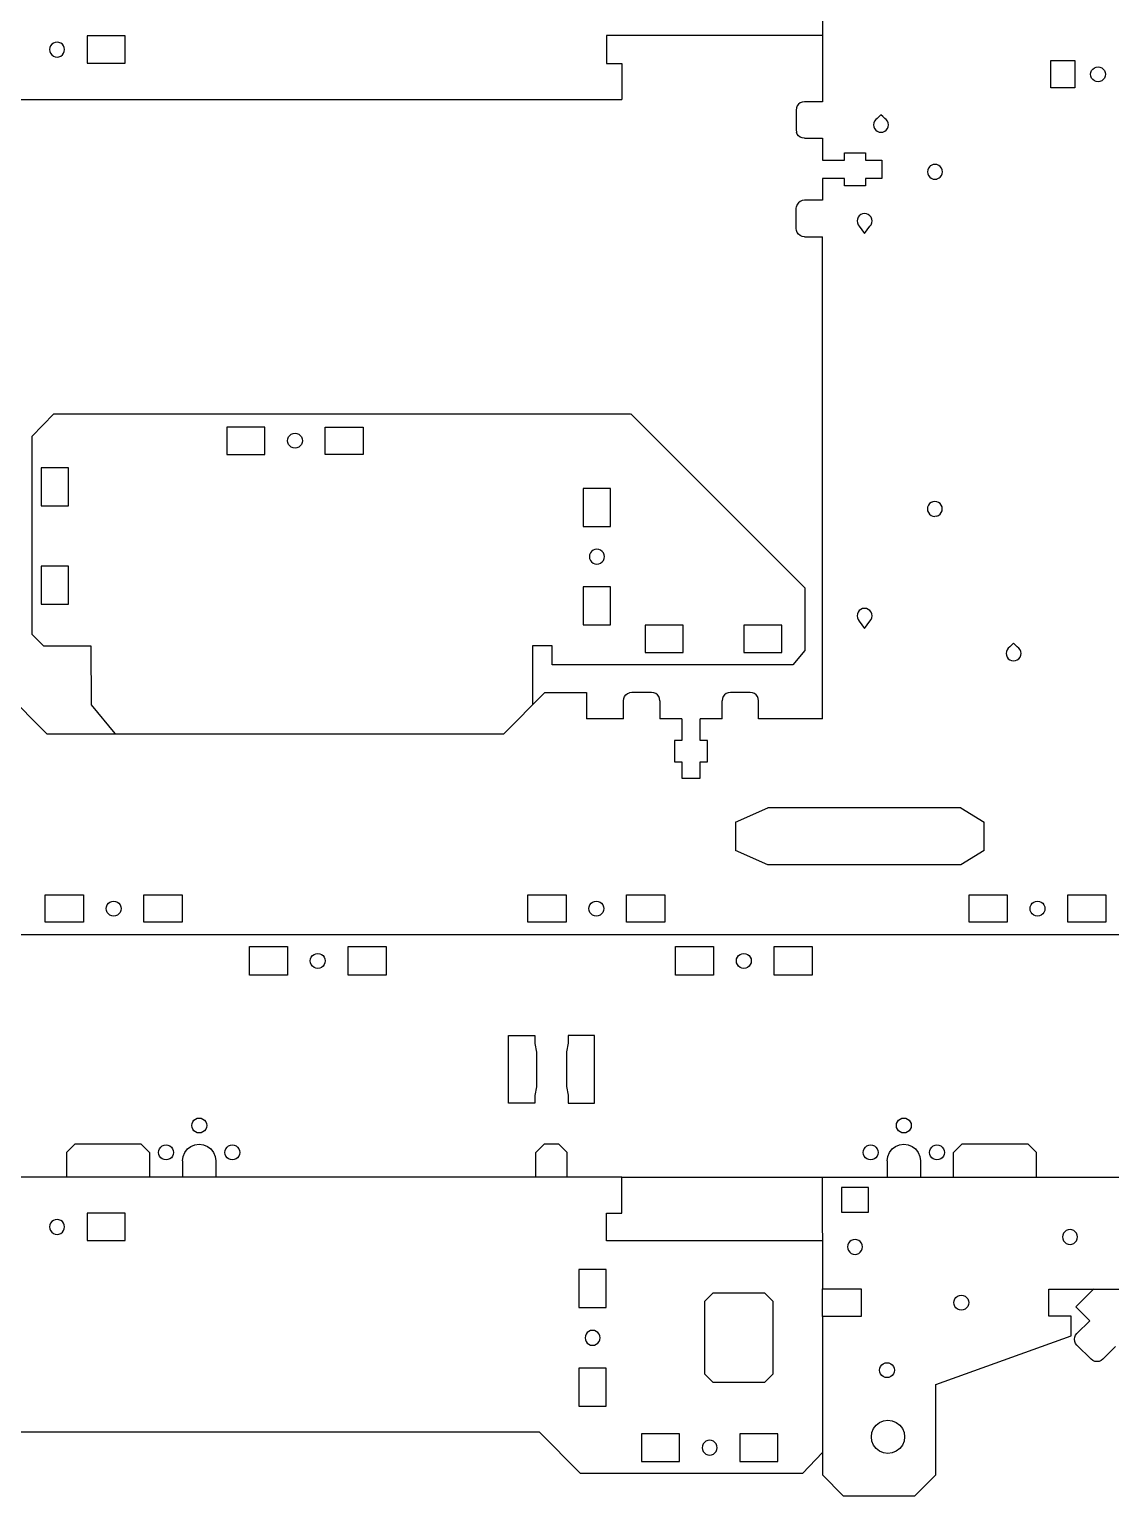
# Model space of a CAD drawing. Extents: x 0 to 865, y 0 to 544.
# Drawn here: x 178.1 to 439, y 0.1 to 353.9 of the extents above; entities that cross this region are included whole.
import ezdxf

# ---------------------------------------------------------------- set-up
doc = ezdxf.new("R2010")
doc.units = 0
doc.layers.get('0').update_dxf_attribs({"linetype": 'CONTINUOUS'})

msp = doc.modelspace()

# ---------------------------------------------------------------- linework, layer by layer
at = {"color": 2}
for p, q in [((369.415, 448.409), (369.415, 336.365)), ((317.315, 352.366), (317.315, 345.616)), ((317.315, 345.616), (320.999, 345.616)), ((320.999, 345.616), (320.999, 336.966)), ((45.0603, 336.966), (320.999, 336.966)), ((369.415, 187.562), (369.415, 303.83)), ((317.315, 68.3189), (320.999, 68.3189)), ((317.315, 61.619), (317.315, 68.3189)), ((369.401, 61.619), (317.315, 61.619)), ((27.0964, 15.5195), (301.047, 15.5195)), ((301.047, 15.5195), (311.027, 5.519)), ((369.411, 10.5186), (364.613, 5.519)), ((364.613, 5.519), (311.027, 5.519))]:
    msp.add_line(p, q, dxfattribs=at)
at = {"color": 0}
for p, q in [((183.499, 350.241), (183.214, 349.867)), ((183.872, 350.526), (183.499, 350.241)), ((184.306, 350.707), (183.872, 350.526)), ((184.772, 350.769), (184.306, 350.707)), ((185.236, 350.707), (184.772, 350.769)), ((185.67, 350.526), (185.236, 350.707)), ((186.042, 350.241), (185.67, 350.526)), ((186.329, 349.867), (186.042, 350.241)), ((201.238, 352.267), (192.057, 352.267)), ((192.057, 352.267), (192.057, 345.666)), ((201.238, 345.666), (201.238, 352.267)), ((183.034, 349.432), (182.973, 348.966)), ((182.973, 348.966), (183.034, 348.5)), ((183.214, 349.867), (183.034, 349.432)), ((183.034, 348.5), (183.214, 348.065)), ((183.214, 348.065), (183.499, 347.693)), ((183.499, 347.693), (183.872, 347.406)), ((183.872, 347.406), (184.306, 347.226)), ((184.306, 347.226), (184.772, 347.165)), ((184.772, 347.165), (185.236, 347.226)), ((185.236, 347.226), (185.67, 347.406)), ((185.67, 347.406), (186.042, 347.693)), ((186.042, 347.693), (186.329, 348.065)), ((186.508, 349.432), (186.329, 349.867)), ((186.329, 348.065), (186.508, 348.5)), ((186.57, 348.966), (186.508, 349.432)), ((186.508, 348.5), (186.57, 348.966)), ((192.057, 345.666), (201.238, 345.666)), ((424.543, 346.304), (430.336, 346.304)), ((424.543, 339.704), (424.543, 346.304)), ((430.336, 346.304), (430.336, 339.704)), ((434.132, 343.003), (434.192, 343.47)), ((434.192, 343.47), (434.372, 343.905)), ((434.372, 343.905), (434.657, 344.278)), ((434.657, 344.278), (435.028, 344.565)), ((435.028, 344.565), (435.462, 344.744)), ((435.462, 344.744), (435.927, 344.806)), ((435.927, 344.806), (436.393, 344.744)), ((436.393, 344.744), (436.827, 344.565)), ((436.827, 344.565), (437.198, 344.278)), ((437.198, 344.278), (437.487, 343.905)), ((437.487, 343.905), (437.667, 343.47)), ((437.667, 343.47), (437.727, 343.003)), ((430.336, 339.704), (424.543, 339.704)), ((434.192, 342.538), (434.132, 343.003)), ((434.372, 342.103), (434.192, 342.538)), ((434.657, 341.73), (434.372, 342.103)), ((435.028, 341.443), (434.657, 341.73)), ((435.462, 341.263), (435.028, 341.443)), ((435.927, 341.202), (435.462, 341.263)), ((436.393, 341.263), (435.927, 341.202)), ((436.827, 341.443), (436.393, 341.263)), ((437.198, 341.73), (436.827, 341.443)), ((437.487, 342.103), (437.198, 341.73)), ((437.667, 342.538), (437.487, 342.103)), ((437.727, 343.003), (437.667, 342.538)), ((383.081, 332.809), (382.647, 332.368)), ((383.547, 333.267), (383.081, 332.809)), ((384.013, 332.809), (383.547, 333.267)), ((384.447, 332.368), (384.013, 332.809)), ((381.811, 331.278), (381.748, 330.812)), ((381.748, 330.812), (381.811, 330.347)), ((381.988, 331.71), (381.811, 331.278)), ((381.811, 330.347), (381.988, 329.914)), ((382.277, 332.082), (381.988, 331.71)), ((381.988, 329.914), (382.277, 329.541)), ((382.647, 332.368), (382.277, 332.082)), ((382.277, 329.541), (382.651, 329.256)), ((382.651, 329.256), (383.085, 329.077)), ((383.085, 329.077), (383.551, 329.016)), ((383.551, 329.016), (384.016, 329.077)), ((384.016, 329.077), (384.45, 329.256)), ((384.821, 332.082), (384.447, 332.368)), ((384.45, 329.256), (384.821, 329.543)), ((385.106, 331.71), (384.821, 332.082)), ((384.821, 329.543), (385.106, 329.915)), ((385.286, 331.278), (385.106, 331.71)), ((385.106, 329.915), (385.286, 330.347)), ((385.35, 330.812), (385.286, 331.278)), ((385.286, 330.347), (385.35, 330.812)), ((394.839, 319.946), (394.776, 319.48)), ((394.776, 319.48), (394.839, 319.014)), ((395.019, 320.38), (394.839, 319.946)), ((394.839, 319.014), (395.019, 318.581)), ((395.305, 320.754), (395.019, 320.38)), ((395.019, 318.581), (395.305, 318.208)), ((395.457, 320.895), (395.305, 320.754)), ((395.527, 320.926), (395.457, 320.895)), ((395.679, 321.039), (395.527, 320.926)), ((396.113, 321.219), (395.679, 321.039)), ((396.579, 321.28), (396.113, 321.219)), ((397.044, 321.219), (396.579, 321.28)), ((397.478, 321.04), (397.044, 321.219)), ((397.852, 320.754), (397.478, 321.04)), ((398.134, 320.382), (397.852, 320.754)), ((397.852, 318.208), (398.138, 318.581)), ((398.318, 319.948), (398.134, 320.382)), ((398.138, 318.581), (398.318, 319.014)), ((398.378, 319.48), (398.318, 319.948)), ((398.318, 319.014), (398.378, 319.48)), ((395.305, 318.208), (395.679, 317.922)), ((395.679, 317.922), (396.113, 317.743)), ((396.113, 317.743), (396.579, 317.681)), ((396.579, 317.681), (397.044, 317.743)), ((397.478, 317.922), (397.044, 317.743)), ((397.478, 317.922), (397.63, 318.064)), ((397.63, 318.064), (397.852, 318.208)), ((377.86, 308.088), (377.797, 307.622)), ((378.04, 308.521), (377.86, 308.088)), ((378.326, 308.893), (378.04, 308.521)), ((378.696, 309.178), (378.326, 308.893)), ((379.13, 309.359), (378.696, 309.178)), ((379.596, 309.419), (379.13, 309.359)), ((380.062, 309.359), (379.596, 309.419)), ((380.496, 309.179), (380.062, 309.359)), ((380.869, 308.893), (380.496, 309.179)), ((381.155, 308.521), (380.869, 308.893)), ((381.335, 308.088), (381.155, 308.521)), ((381.399, 307.624), (381.335, 308.088)), ((377.797, 307.622), (377.86, 307.158)), ((377.86, 307.158), (378.04, 306.725)), ((378.04, 306.725), (378.326, 306.353)), ((378.326, 306.353), (379.599, 304.604)), ((379.599, 304.604), (380.869, 306.353)), ((380.869, 306.353), (381.159, 306.725)), ((381.159, 306.725), (381.335, 307.158)), ((381.335, 307.158), (381.399, 307.624)), ((225.712, 257.927), (225.712, 251.327)), ((234.894, 257.927), (225.712, 257.927)), ((234.894, 251.327), (234.894, 257.927)), ((240.381, 254.627), (240.443, 255.094)), ((240.443, 255.094), (240.622, 255.528)), ((240.622, 255.528), (240.907, 255.902)), ((240.907, 255.902), (241.281, 256.187)), ((241.281, 256.187), (241.713, 256.367)), ((241.713, 256.367), (242.179, 256.43)), ((242.179, 256.43), (242.645, 256.367)), ((242.645, 256.367), (243.078, 256.187)), ((243.078, 256.187), (243.451, 255.902)), ((243.451, 255.902), (243.736, 255.528)), ((243.736, 255.528), (243.915, 255.094)), ((243.915, 255.094), (243.978, 254.627)), ((249.465, 251.327), (249.465, 257.927)), ((249.465, 257.927), (258.647, 257.927)), ((258.647, 257.927), (258.647, 251.327)), ((225.712, 251.327), (234.894, 251.327)), ((240.443, 254.161), (240.381, 254.627)), ((240.622, 253.726), (240.443, 254.161)), ((240.907, 253.354), (240.622, 253.726)), ((241.281, 253.067), (240.907, 253.354)), ((241.713, 252.887), (241.281, 253.067)), ((242.179, 252.826), (241.713, 252.887)), ((242.645, 252.887), (242.179, 252.826)), ((243.078, 253.067), (242.645, 252.887)), ((243.451, 253.354), (243.078, 253.067)), ((243.736, 253.726), (243.451, 253.354)), ((243.915, 254.161), (243.736, 253.726)), ((243.978, 254.627), (243.915, 254.161)), ((258.647, 251.327), (249.465, 251.327)), ((187.543, 248.1), (180.943, 248.1)), ((180.943, 248.1), (180.943, 238.919)), ((187.543, 238.919), (187.543, 248.1)), ((311.708, 243.12), (311.708, 233.94)), ((318.308, 243.12), (311.708, 243.12)), ((318.308, 233.94), (318.308, 243.12)), ((180.943, 238.919), (187.543, 238.919)), ((394.808, 238.629), (394.748, 238.163)), ((394.748, 238.163), (394.808, 237.698)), ((394.988, 239.063), (394.808, 238.629)), ((394.808, 237.698), (394.988, 237.264)), ((395.273, 239.437), (394.988, 239.063)), ((394.988, 237.264), (395.273, 236.892)), ((395.647, 239.722), (395.273, 239.437)), ((395.827, 239.813), (395.647, 239.722)), ((395.884, 239.82), (395.827, 239.813)), ((396.081, 239.903), (395.884, 239.82)), ((396.547, 239.963), (396.081, 239.903)), ((397.013, 239.903), (396.547, 239.963)), ((397.45, 239.723), (397.013, 239.903)), ((397.82, 239.437), (397.45, 239.723)), ((398.106, 239.065), (397.82, 239.437)), ((397.82, 236.892), (398.106, 237.264)), ((398.286, 238.631), (398.106, 239.065)), ((398.106, 237.264), (398.286, 237.698)), ((398.35, 238.163), (398.286, 238.631)), ((398.286, 237.698), (398.35, 238.163)), ((311.708, 233.94), (318.308, 233.94)), ((395.273, 236.892), (395.647, 236.605)), ((395.647, 236.605), (396.081, 236.426)), ((396.081, 236.426), (396.547, 236.364)), ((397.013, 236.426), (396.547, 236.364)), ((397.013, 236.426), (397.193, 236.516)), ((397.193, 236.516), (397.45, 236.605)), ((397.45, 236.605), (397.82, 236.892)), ((313.267, 227.12), (313.206, 226.654)), ((313.206, 226.654), (313.267, 226.188)), ((313.447, 227.553), (313.267, 227.12)), ((313.734, 227.926), (313.447, 227.553)), ((314.107, 228.211), (313.734, 227.926)), ((314.541, 228.39), (314.107, 228.211)), ((315.007, 228.453), (314.541, 228.39)), ((315.474, 228.39), (315.007, 228.453)), ((315.908, 228.211), (315.474, 228.39)), ((316.282, 227.926), (315.908, 228.211)), ((316.568, 227.553), (316.282, 227.926)), ((316.748, 227.12), (316.568, 227.553)), ((316.81, 226.654), (316.748, 227.12)), ((316.748, 226.188), (316.81, 226.654)), ((187.543, 224.349), (180.943, 224.349)), ((180.943, 224.349), (180.943, 215.167)), ((187.543, 215.167), (187.543, 224.349)), ((313.267, 226.188), (313.447, 225.755)), ((313.447, 225.755), (313.734, 225.382)), ((313.734, 225.382), (314.107, 225.097)), ((314.107, 225.097), (314.541, 224.917)), ((314.541, 224.917), (315.007, 224.856)), ((315.007, 224.856), (315.474, 224.917)), ((315.474, 224.917), (315.908, 225.097)), ((315.908, 225.097), (316.282, 225.382)), ((316.282, 225.382), (316.568, 225.755)), ((316.568, 225.755), (316.748, 226.188)), ((318.308, 219.369), (311.708, 219.369)), ((311.708, 219.369), (311.708, 210.187)), ((318.308, 210.187), (318.308, 219.369)), ((180.943, 215.167), (187.543, 215.167)), ((377.86, 212.838), (377.797, 212.372)), ((377.797, 212.372), (377.86, 211.908)), ((378.04, 213.271), (377.86, 212.838)), ((378.326, 213.643), (378.04, 213.271)), ((378.696, 213.928), (378.326, 213.643)), ((379.13, 214.109), (378.696, 213.928)), ((379.596, 214.169), (379.13, 214.109)), ((380.062, 214.109), (379.596, 214.169)), ((380.496, 213.929), (380.062, 214.109)), ((380.869, 213.643), (380.496, 213.929)), ((381.155, 213.271), (380.869, 213.643)), ((381.335, 212.838), (381.155, 213.271)), ((381.399, 212.374), (381.335, 212.838)), ((381.335, 211.908), (381.399, 212.374)), ((311.708, 210.187), (318.308, 210.187)), ((326.679, 210.129), (326.679, 203.53)), ((335.861, 210.129), (326.679, 210.129)), ((335.861, 203.53), (335.861, 210.129)), ((359.615, 210.129), (350.431, 210.129)), ((350.431, 210.129), (350.431, 203.53)), ((359.615, 203.53), (359.615, 210.129)), ((377.86, 211.908), (378.04, 211.475)), ((378.04, 211.475), (378.326, 211.103)), ((378.326, 211.103), (379.599, 209.354)), ((379.599, 209.354), (380.869, 211.103)), ((380.869, 211.103), (381.159, 211.475)), ((381.159, 211.475), (381.335, 211.908)), ((415.082, 205.311), (414.648, 204.87)), ((415.548, 205.77), (415.082, 205.311)), ((416.013, 205.311), (415.548, 205.77)), ((416.447, 204.871), (416.013, 205.311)), ((326.679, 203.53), (335.861, 203.53)), ((350.431, 203.53), (359.615, 203.53)), ((413.808, 203.78), (413.745, 203.314)), ((413.745, 203.314), (413.808, 202.85)), ((413.988, 204.213), (413.808, 203.78)), ((413.808, 202.85), (413.988, 202.417)), ((414.274, 204.585), (413.988, 204.213)), ((413.988, 202.417), (414.274, 202.045)), ((414.648, 204.87), (414.274, 204.585)), ((414.274, 202.045), (414.648, 201.759)), ((414.648, 201.759), (415.082, 201.579)), ((416.013, 201.579), (416.447, 201.76)), ((416.818, 204.585), (416.447, 204.871)), ((416.447, 201.76), (416.821, 202.045)), ((417.103, 204.213), (416.818, 204.585)), ((416.821, 202.045), (417.103, 202.417)), ((417.287, 203.78), (417.103, 204.213)), ((417.103, 202.417), (417.287, 202.85)), ((417.347, 203.316), (417.287, 203.78)), ((417.287, 202.85), (417.347, 203.316)), ((415.082, 201.579), (415.548, 201.519)), ((415.548, 201.519), (416.013, 201.579)), ((348.473, 162.61), (356.246, 166.041)), ((402.858, 166.041), (356.246, 166.041)), ((402.858, 166.041), (408.443, 162.61)), ((348.473, 162.61), (348.473, 155.747)), ((408.443, 155.747), (408.443, 162.61)), ((356.246, 152.316), (348.473, 155.747)), ((408.443, 155.747), (402.858, 152.316)), ((402.858, 152.316), (356.246, 152.316)), ((181.918, 138.461), (181.918, 145.048)), ((181.918, 145.048), (191.117, 145.048)), ((191.117, 145.048), (191.117, 138.461)), ((205.718, 145.048), (214.918, 145.048)), ((205.718, 138.461), (205.718, 145.048)), ((214.918, 145.048), (214.918, 138.461)), ((298.367, 145.048), (307.567, 145.048)), ((298.367, 138.461), (298.367, 145.048)), ((307.567, 145.048), (307.567, 138.461)), ((322.167, 138.461), (322.167, 145.048)), ((322.167, 145.048), (331.367, 145.048)), ((331.367, 145.048), (331.367, 138.461)), ((404.816, 145.048), (414.016, 145.048)), ((404.816, 138.461), (404.816, 145.048)), ((414.016, 145.048), (414.016, 138.461)), ((428.618, 145.048), (437.815, 145.048)), ((428.618, 138.461), (428.618, 145.048)), ((437.815, 145.048), (437.815, 138.461)), ((196.616, 141.755), (196.678, 142.221)), ((196.678, 141.289), (196.616, 141.755)), ((196.678, 142.221), (196.857, 142.653)), ((196.857, 142.653), (197.144, 143.027)), ((197.144, 143.027), (197.517, 143.312)), ((197.517, 143.312), (197.951, 143.491)), ((197.951, 143.491), (198.418, 143.553)), ((198.418, 143.553), (198.884, 143.491)), ((198.884, 143.491), (199.318, 143.312)), ((199.318, 143.312), (199.692, 143.027)), ((199.692, 143.027), (199.978, 142.653)), ((199.978, 142.653), (200.159, 142.221)), ((200.159, 142.221), (200.219, 141.755)), ((200.219, 141.755), (200.159, 141.289)), ((313.066, 141.755), (313.126, 142.221)), ((313.126, 141.289), (313.066, 141.755)), ((313.126, 142.221), (313.307, 142.653)), ((313.307, 142.653), (313.593, 143.027)), ((313.593, 143.027), (313.967, 143.312)), ((313.967, 143.312), (314.401, 143.491)), ((314.401, 143.491), (314.867, 143.553)), ((314.867, 143.553), (315.334, 143.491)), ((315.334, 143.491), (315.768, 143.312)), ((315.768, 143.312), (316.141, 143.027)), ((316.141, 143.027), (316.428, 142.653)), ((316.428, 142.653), (316.607, 142.221)), ((316.607, 142.221), (316.669, 141.755)), ((316.669, 141.755), (316.607, 141.289)), ((419.516, 141.755), (419.576, 142.221)), ((419.576, 141.289), (419.516, 141.755)), ((419.576, 142.221), (419.756, 142.653)), ((419.756, 142.653), (420.042, 143.027)), ((420.042, 143.027), (420.416, 143.312)), ((420.416, 143.312), (420.85, 143.491)), ((420.85, 143.491), (421.315, 143.553)), ((421.315, 143.553), (421.785, 143.491)), ((421.785, 143.491), (422.219, 143.312)), ((422.219, 143.312), (422.589, 143.027)), ((422.589, 143.027), (422.875, 142.653)), ((422.875, 142.653), (423.055, 142.221)), ((423.055, 142.221), (423.118, 141.755)), ((423.118, 141.755), (423.055, 141.289)), ((191.117, 138.461), (181.918, 138.461)), ((196.857, 140.855), (196.678, 141.289)), ((197.144, 140.483), (196.857, 140.855)), ((197.517, 140.197), (197.144, 140.483)), ((197.951, 140.017), (197.517, 140.197)), ((198.418, 139.956), (197.951, 140.017)), ((198.884, 140.017), (198.418, 139.956)), ((199.318, 140.197), (198.884, 140.017)), ((199.692, 140.483), (199.318, 140.197)), ((199.978, 140.855), (199.692, 140.483)), ((200.159, 141.289), (199.978, 140.855)), ((214.918, 138.461), (205.718, 138.461)), ((307.567, 138.461), (298.367, 138.461)), ((313.307, 140.855), (313.126, 141.289)), ((313.593, 140.483), (313.307, 140.855)), ((313.967, 140.197), (313.593, 140.483)), ((314.401, 140.017), (313.967, 140.197)), ((314.867, 139.956), (314.401, 140.017)), ((315.334, 140.017), (314.867, 139.956)), ((315.768, 140.197), (315.334, 140.017)), ((316.141, 140.483), (315.768, 140.197)), ((316.428, 140.855), (316.141, 140.483)), ((316.607, 141.289), (316.428, 140.855)), ((331.367, 138.461), (322.167, 138.461)), ((414.016, 138.461), (404.816, 138.461)), ((419.756, 140.855), (419.576, 141.289)), ((420.042, 140.483), (419.756, 140.855)), ((420.416, 140.197), (420.042, 140.483)), ((420.85, 140.017), (420.416, 140.197)), ((421.315, 139.956), (420.85, 140.017)), ((421.785, 140.017), (421.315, 139.956)), ((422.219, 140.197), (421.785, 140.017)), ((422.589, 140.483), (422.219, 140.197)), ((422.875, 140.855), (422.589, 140.483)), ((423.055, 141.289), (422.875, 140.855)), ((437.815, 138.461), (428.618, 138.461)), ((231.167, 125.695), (231.167, 132.595)), ((231.169, 132.595), (240.368, 132.595)), ((240.368, 132.595), (240.368, 125.695)), ((246.767, 130.706), (247.202, 130.885)), ((247.202, 130.885), (247.668, 130.947)), ((247.668, 130.947), (248.134, 130.885)), ((248.134, 130.885), (248.569, 130.706)), ((254.967, 125.695), (254.967, 132.595)), ((254.967, 132.595), (264.168, 132.595)), ((264.168, 132.595), (264.168, 125.695)), ((333.968, 132.595), (343.167, 132.595)), ((333.968, 125.695), (333.968, 132.595)), ((343.167, 132.595), (343.167, 125.695)), ((349.567, 130.706), (350.001, 130.885)), ((350.001, 130.885), (350.468, 130.947)), ((350.468, 130.947), (350.934, 130.885)), ((350.934, 130.885), (351.369, 130.706)), ((357.766, 125.695), (357.766, 132.595)), ((357.766, 132.595), (366.966, 132.595)), ((366.966, 132.595), (366.966, 125.695)), ((245.867, 129.144), (245.927, 129.611)), ((245.927, 128.679), (245.867, 129.144)), ((245.927, 129.611), (246.108, 130.046)), ((246.108, 128.244), (245.927, 128.679)), ((246.108, 130.046), (246.394, 130.419)), ((246.394, 127.871), (246.108, 128.244)), ((246.394, 130.419), (246.767, 130.706)), ((246.767, 127.584), (246.394, 127.871)), ((247.202, 127.404), (246.767, 127.584)), ((247.668, 127.343), (247.202, 127.404)), ((248.134, 127.404), (247.668, 127.343)), ((248.569, 127.584), (248.134, 127.404)), ((248.569, 130.706), (248.943, 130.419)), ((248.943, 127.871), (248.569, 127.584)), ((248.943, 130.419), (249.228, 130.046)), ((249.228, 128.244), (248.943, 127.871)), ((249.228, 130.046), (249.408, 129.611)), ((249.408, 128.679), (249.228, 128.244)), ((249.408, 129.611), (249.469, 129.144)), ((249.469, 129.144), (249.408, 128.679)), ((348.666, 129.144), (348.728, 129.611)), ((348.728, 128.679), (348.666, 129.144)), ((348.728, 129.611), (348.908, 130.046)), ((348.908, 128.244), (348.728, 128.679)), ((348.908, 130.046), (349.194, 130.419)), ((349.194, 127.871), (348.908, 128.244)), ((349.194, 130.419), (349.567, 130.706)), ((349.567, 127.584), (349.194, 127.871)), ((350.001, 127.404), (349.567, 127.584)), ((350.468, 127.343), (350.001, 127.404)), ((350.934, 127.404), (350.468, 127.343)), ((351.369, 127.584), (350.934, 127.404)), ((351.369, 130.706), (351.742, 130.419)), ((351.742, 127.871), (351.369, 127.584)), ((351.742, 130.419), (352.028, 130.046)), ((352.028, 128.244), (351.742, 127.871)), ((352.028, 130.046), (352.209, 129.611)), ((352.209, 128.679), (352.028, 128.244)), ((352.209, 129.611), (352.269, 129.144)), ((352.269, 129.144), (352.209, 128.679)), ((240.368, 125.695), (231.169, 125.695)), ((264.168, 125.695), (254.967, 125.695)), ((343.167, 125.695), (333.968, 125.695)), ((366.966, 125.695), (357.766, 125.695)), ((293.692, 109.255), (293.688, 111.135)), ((293.688, 111.135), (300.028, 111.133)), ((300.028, 111.133), (300.028, 109.255)), ((314.46, 111.16), (308.118, 111.16)), ((308.118, 111.16), (308.118, 109.28)), ((314.456, 109.281), (314.46, 111.16)), ((293.688, 104.457), (293.692, 107.163)), ((293.692, 107.163), (293.692, 109.255)), ((300.028, 109.255), (300.442, 107.163)), ((300.442, 107.163), (300.448, 102.979)), ((307.703, 107.188), (307.699, 103.005)), ((308.118, 109.28), (307.703, 107.188)), ((314.456, 107.189), (314.456, 109.281)), ((314.46, 104.481), (314.456, 107.189)), ((293.685, 101.501), (293.688, 104.457)), ((300.448, 102.979), (300.445, 98.7972)), ((307.699, 103.005), (307.702, 98.8219)), ((314.463, 101.527), (314.46, 104.481)), ((293.689, 98.7944), (293.685, 101.501)), ((314.459, 98.8191), (314.463, 101.527)), ((293.689, 94.8242), (293.689, 98.7944)), ((300.445, 98.7972), (300.03, 96.7052)), ((300.03, 96.7052), (300.03, 94.8256)), ((307.702, 98.8219), (308.117, 96.7299)), ((308.117, 96.7299), (308.117, 94.8503)), ((314.459, 94.8489), (314.459, 98.8191)), ((300.03, 94.8256), (293.689, 94.8242)), ((308.117, 94.8503), (314.459, 94.8489)), ((217.268, 89.4443), (217.329, 89.91)), ((217.329, 88.9787), (217.268, 89.4443)), ((217.329, 89.91), (217.51, 90.3443)), ((217.51, 88.5444), (217.329, 88.9787)), ((217.51, 90.3443), (217.795, 90.7175)), ((217.795, 88.1726), (217.51, 88.5444)), ((217.795, 90.7175), (218.168, 91.0029)), ((218.168, 91.0029), (218.602, 91.1835)), ((218.602, 91.1835), (219.068, 91.2442)), ((219.068, 91.2442), (219.534, 91.1835)), ((219.534, 91.1835), (219.968, 91.0029)), ((219.968, 91.0029), (220.341, 90.7175)), ((220.341, 90.7175), (220.627, 90.3443)), ((220.627, 88.5444), (220.341, 88.1726)), ((220.627, 90.3443), (220.807, 89.91)), ((220.807, 88.9787), (220.627, 88.5444)), ((220.807, 89.91), (220.868, 89.4443)), ((220.868, 89.4443), (220.807, 88.9787)), ((387.269, 89.4443), (387.329, 89.91)), ((387.329, 88.9787), (387.269, 89.4443)), ((387.329, 89.91), (387.509, 90.3443)), ((387.509, 88.5444), (387.329, 88.9787)), ((387.509, 90.3443), (387.795, 90.7175)), ((387.795, 88.1726), (387.509, 88.5444)), ((387.795, 90.7175), (388.168, 91.0029)), ((388.168, 91.0029), (388.602, 91.1835)), ((388.602, 91.1835), (389.068, 91.2442)), ((389.068, 91.2442), (389.534, 91.1835)), ((389.534, 91.1835), (389.968, 91.0029)), ((389.968, 91.0029), (390.342, 90.7175)), ((390.342, 90.7175), (390.627, 90.3443)), ((390.627, 88.5444), (390.342, 88.1726)), ((390.627, 90.3443), (390.807, 89.91)), ((390.807, 88.9787), (390.627, 88.5444)), ((390.807, 89.91), (390.867, 89.4443)), ((390.867, 89.4443), (390.807, 88.9787)), ((218.168, 87.8858), (217.795, 88.1726)), ((218.602, 87.7066), (218.168, 87.8858)), ((219.068, 87.6445), (218.602, 87.7066)), ((219.534, 87.7066), (219.068, 87.6445)), ((219.968, 87.8858), (219.534, 87.7066)), ((220.341, 88.1726), (219.968, 87.8858)), ((388.168, 87.8858), (387.795, 88.1726)), ((388.602, 87.7066), (388.168, 87.8858)), ((389.068, 87.6445), (388.602, 87.7066)), ((389.534, 87.7066), (389.068, 87.6445)), ((389.968, 87.8858), (389.534, 87.7066)), ((390.342, 88.1726), (389.968, 87.8858)), ((209.267, 82.9441), (209.33, 83.4101)), ((209.33, 82.4784), (209.267, 82.9441)), ((209.33, 83.4101), (209.509, 83.844)), ((209.509, 82.0441), (209.33, 82.4784)), ((209.509, 83.844), (209.795, 84.2176)), ((209.795, 81.6723), (209.509, 82.0441)), ((209.795, 84.2176), (210.167, 84.504)), ((210.167, 81.3855), (209.795, 81.6723)), ((210.167, 84.504), (210.601, 84.6832)), ((210.601, 81.2063), (210.167, 81.3855)), ((210.601, 84.6832), (211.069, 84.7453)), ((211.069, 84.7453), (211.534, 84.6832)), ((211.534, 84.6832), (211.968, 84.504)), ((211.968, 81.3855), (211.534, 81.2063)), ((211.968, 84.504), (212.34, 84.2176)), ((212.34, 81.6723), (211.968, 81.3855)), ((212.34, 84.2176), (212.627, 83.844)), ((212.627, 82.0441), (212.34, 81.6723)), ((212.627, 83.844), (212.806, 83.4101)), ((212.806, 82.4784), (212.627, 82.0441)), ((212.806, 83.4101), (212.868, 82.9441)), ((212.868, 82.9441), (212.806, 82.4784)), ((225.267, 82.9441), (225.329, 83.4101)), ((225.329, 82.4784), (225.267, 82.9441)), ((225.329, 83.4101), (225.508, 83.844)), ((225.508, 82.0441), (225.329, 82.4784)), ((225.508, 83.844), (225.794, 84.2176)), ((225.794, 81.6723), (225.508, 82.0441)), ((225.794, 84.2176), (226.167, 84.504)), ((226.167, 81.3855), (225.794, 81.6723)), ((226.167, 84.504), (226.6, 84.6832)), ((226.6, 81.2063), (226.167, 81.3855)), ((226.6, 84.6832), (227.066, 84.7453)), ((227.066, 84.7453), (227.534, 84.6832)), ((227.534, 84.6832), (227.967, 84.504)), ((227.967, 81.3855), (227.534, 81.2063)), ((227.967, 84.504), (228.34, 84.2176)), ((228.34, 81.6723), (227.967, 81.3855)), ((228.34, 84.2176), (228.626, 83.844)), ((228.626, 82.0441), (228.34, 81.6723)), ((228.626, 83.844), (228.805, 83.4101)), ((228.805, 82.4784), (228.626, 82.0441)), ((228.805, 83.4101), (228.867, 82.9441)), ((228.867, 82.9441), (228.805, 82.4784)), ((379.268, 82.9441), (379.331, 83.4101)), ((379.331, 82.4784), (379.268, 82.9441)), ((379.331, 83.4101), (379.508, 83.844)), ((379.508, 82.0441), (379.331, 82.4784)), ((379.508, 83.844), (379.797, 84.2176)), ((379.797, 81.6723), (379.508, 82.0441)), ((379.797, 84.2176), (380.167, 84.504)), ((380.167, 81.3855), (379.797, 81.6723)), ((380.167, 84.504), (380.601, 84.6832)), ((380.601, 81.2063), (380.167, 81.3855)), ((380.601, 84.6832), (381.067, 84.7453)), ((381.067, 84.7453), (381.533, 84.6832)), ((381.533, 84.6832), (381.967, 84.504)), ((381.967, 81.3855), (381.533, 81.2063)), ((381.967, 84.504), (382.341, 84.2176)), ((382.341, 81.6723), (381.967, 81.3855)), ((382.341, 84.2176), (382.626, 83.844)), ((382.626, 82.0441), (382.341, 81.6723)), ((382.626, 83.844), (382.806, 83.4101)), ((382.806, 82.4784), (382.626, 82.0441)), ((382.806, 83.4101), (382.87, 82.9441)), ((382.87, 82.9441), (382.806, 82.4784)), ((395.266, 82.9441), (395.33, 83.4101)), ((395.33, 82.4784), (395.266, 82.9441)), ((395.33, 83.4101), (395.51, 83.844)), ((395.51, 82.0441), (395.33, 82.4784)), ((395.51, 83.844), (395.795, 84.2176)), ((395.795, 81.6723), (395.51, 82.0441)), ((395.795, 84.2176), (396.166, 84.504)), ((396.166, 81.3855), (395.795, 81.6723)), ((396.166, 84.504), (396.6, 84.6832)), ((396.6, 81.2063), (396.166, 81.3855)), ((396.6, 84.6832), (397.066, 84.7453)), ((397.066, 84.7453), (397.531, 84.6832)), ((397.531, 84.6832), (397.965, 84.504)), ((397.965, 81.3855), (397.531, 81.2063)), ((397.965, 84.504), (398.339, 84.2176)), ((398.339, 81.6723), (397.965, 81.3855)), ((398.339, 84.2176), (398.625, 83.844)), ((398.625, 82.0441), (398.339, 81.6723)), ((398.625, 83.844), (398.805, 83.4101)), ((398.805, 82.4784), (398.625, 82.0441)), ((398.805, 83.4101), (398.865, 82.9441)), ((398.865, 82.9441), (398.805, 82.4784)), ((421.068, 76.944), (421.068, 82.9441)), ((211.069, 81.1445), (210.601, 81.2063)), ((211.534, 81.2063), (211.069, 81.1445)), ((227.066, 81.1445), (226.6, 81.2063)), ((227.534, 81.2063), (227.066, 81.1445)), ((381.067, 81.1445), (380.601, 81.2063)), ((381.533, 81.2063), (381.067, 81.1445)), ((397.066, 81.1445), (396.6, 81.2063)), ((397.531, 81.2063), (397.066, 81.1445)), ((380.577, 74.4954), (373.99, 74.4954)), ((373.99, 74.4954), (373.99, 68.5408)), ((380.577, 68.5408), (380.577, 74.4954)), ((192.057, 68.2681), (192.057, 61.6687)), ((201.238, 68.2681), (192.057, 68.2681)), ((201.238, 61.6687), (201.238, 68.2681)), ((373.99, 68.5408), (380.577, 68.5408)), ((183.034, 65.4346), (182.973, 64.969)), ((182.973, 64.969), (183.034, 64.5019)), ((183.214, 65.8689), (183.034, 65.4346)), ((183.034, 64.5019), (183.214, 64.0676)), ((183.499, 66.2421), (183.214, 65.8689)), ((183.214, 64.0676), (183.499, 63.6944)), ((183.872, 66.5289), (183.499, 66.2421)), ((183.499, 63.6944), (183.872, 63.4076)), ((184.306, 66.7096), (183.872, 66.5289)), ((184.772, 66.7703), (184.306, 66.7096)), ((185.236, 66.7096), (184.772, 66.7703)), ((185.67, 66.5289), (185.236, 66.7096)), ((186.042, 66.2421), (185.67, 66.5289)), ((185.67, 63.4076), (186.042, 63.6944)), ((186.329, 65.8689), (186.042, 66.2421)), ((186.042, 63.6944), (186.329, 64.0676)), ((186.508, 65.4346), (186.329, 65.8689)), ((186.329, 64.0676), (186.508, 64.5019)), ((186.57, 64.969), (186.508, 65.4346)), ((186.508, 64.5019), (186.57, 64.969)), ((427.891, 63.8238), (427.605, 63.4517)), ((428.265, 64.1103), (427.891, 63.8238)), ((428.699, 64.2895), (428.265, 64.1103)), ((429.168, 64.3516), (428.699, 64.2895)), ((429.634, 64.2895), (429.168, 64.3516)), ((430.068, 64.1103), (429.634, 64.2895)), ((430.442, 63.8238), (430.068, 64.1103)), ((430.728, 63.4517), (430.442, 63.8238)), ((183.872, 63.4076), (184.306, 63.2284)), ((184.306, 63.2284), (184.772, 63.1666)), ((184.772, 63.1666), (185.236, 63.2284)), ((185.236, 63.2284), (185.67, 63.4076)), ((192.057, 61.6687), (201.238, 61.6687)), ((375.55, 60.6129), (375.49, 60.1472)), ((375.49, 60.1472), (375.55, 59.6815)), ((375.73, 61.0471), (375.55, 60.6129)), ((376.015, 61.4193), (375.73, 61.0471)), ((376.389, 61.7058), (376.015, 61.4193)), ((376.823, 61.885), (376.389, 61.7058)), ((377.289, 61.9471), (376.823, 61.885)), ((377.754, 61.885), (377.289, 61.9471)), ((378.188, 61.7058), (377.754, 61.885)), ((378.562, 61.4193), (378.188, 61.7058)), ((378.848, 61.0471), (378.562, 61.4193)), ((379.028, 60.6129), (378.848, 61.0471)), ((379.088, 60.1472), (379.028, 60.6129)), ((379.028, 59.6815), (379.088, 60.1472)), ((427.426, 63.0163), (427.362, 62.5507)), ((427.362, 62.5507), (427.426, 62.0847)), ((427.605, 63.4517), (427.426, 63.0163)), ((427.426, 62.0847), (427.605, 61.6507)), ((427.605, 61.6507), (427.891, 61.2771)), ((427.891, 61.2771), (428.265, 60.9921)), ((428.265, 60.9921), (428.699, 60.8115)), ((428.699, 60.8115), (429.168, 60.7508)), ((429.168, 60.7508), (429.634, 60.8115)), ((429.634, 60.8115), (430.068, 60.9921)), ((430.068, 60.9921), (430.442, 61.2771)), ((430.442, 61.2771), (430.728, 61.6507)), ((430.911, 63.0163), (430.728, 63.4517)), ((430.728, 61.6507), (430.911, 62.0847)), ((430.971, 62.5507), (430.911, 63.0163)), ((430.911, 62.0847), (430.971, 62.5507)), ((375.55, 59.6815), (375.73, 59.2473)), ((375.73, 59.2473), (376.015, 58.874)), ((376.015, 58.874), (376.389, 58.5886)), ((376.389, 58.5886), (376.823, 58.408)), ((376.823, 58.408), (377.289, 58.3477)), ((377.289, 58.3477), (377.754, 58.408)), ((377.754, 58.408), (378.188, 58.5886)), ((378.188, 58.5886), (378.562, 58.874)), ((378.562, 58.874), (378.848, 59.2473)), ((378.848, 59.2473), (379.028, 59.6815)), ((310.679, 54.719), (310.679, 45.5179)), ((317.266, 54.719), (310.679, 54.719)), ((317.266, 45.5179), (317.266, 54.719)), ((369.408, 43.3447), (369.408, 50.0352)), ((341.029, 47.0835), (343.025, 49.083)), ((341.029, 29.4432), (341.029, 47.0835)), ((343.025, 49.083), (355.484, 49.083)), ((355.484, 49.083), (357.48, 47.0835)), ((357.48, 47.0835), (357.48, 29.4432)), ((401.122, 46.7032), (401.182, 47.1689)), ((401.182, 46.2372), (401.122, 46.7032)), ((401.182, 47.1689), (401.362, 47.6031)), ((401.362, 45.8018), (401.182, 46.2372)), ((401.362, 47.6031), (401.652, 47.9764)), ((401.652, 47.9764), (402.022, 48.2618)), ((402.022, 48.2618), (402.459, 48.442)), ((402.459, 48.442), (402.925, 48.5027)), ((402.925, 48.5027), (403.391, 48.442)), ((403.391, 48.442), (403.828, 48.2618)), ((403.828, 48.2618), (404.202, 47.9764)), ((404.202, 47.9764), (404.488, 47.6031)), ((404.488, 47.6031), (404.668, 47.1689)), ((404.668, 46.2372), (404.488, 45.8018)), ((404.668, 47.1689), (404.731, 46.7032)), ((404.731, 46.7032), (404.668, 46.2372)), ((310.679, 45.5179), (317.266, 45.5179)), ((401.652, 45.4297), (401.362, 45.8018)), ((402.022, 45.1432), (401.652, 45.4297)), ((402.459, 44.964), (402.022, 45.1432)), ((402.925, 44.9019), (402.459, 44.964)), ((403.391, 44.964), (402.925, 44.9019)), ((403.828, 45.1432), (403.391, 44.964)), ((404.202, 45.4297), (403.828, 45.1432)), ((404.488, 45.8018), (404.202, 45.4297)), ((312.415, 39.1199), (312.234, 38.6856)), ((312.7, 39.4931), (312.415, 39.1199)), ((313.072, 39.7785), (312.7, 39.4931)), ((313.507, 39.9591), (313.072, 39.7785)), ((313.972, 40.0209), (313.507, 39.9591)), ((314.436, 39.9591), (313.972, 40.0209)), ((314.871, 39.7785), (314.436, 39.9591)), ((315.243, 39.4931), (314.871, 39.7785)), ((315.529, 39.1199), (315.243, 39.4931)), ((315.709, 38.6856), (315.529, 39.1199)), ((312.234, 38.6856), (312.174, 38.2185)), ((312.174, 38.2185), (312.234, 37.7529)), ((312.234, 37.7529), (312.415, 37.3172)), ((312.415, 37.3172), (312.7, 36.9454)), ((312.7, 36.9454), (313.072, 36.6586)), ((313.072, 36.6586), (313.507, 36.4779)), ((313.507, 36.4779), (313.972, 36.4173)), ((313.972, 36.4173), (314.436, 36.4779)), ((314.436, 36.4779), (314.871, 36.6586)), ((314.871, 36.6586), (315.243, 36.9454)), ((315.243, 36.9454), (315.529, 37.3172)), ((315.529, 37.3172), (315.709, 37.7529)), ((315.769, 38.2185), (315.709, 38.6856)), ((315.709, 37.7529), (315.769, 38.2185)), ((383.723, 31.6839), (384.097, 31.9705)), ((384.097, 31.9705), (384.531, 32.1496)), ((384.531, 32.1496), (385, 32.2116)), ((385, 32.2116), (385.466, 32.1496)), ((385.466, 32.1496), (385.9, 31.9705)), ((385.9, 31.9705), (386.274, 31.6839)), ((310.679, 30.919), (310.679, 21.7193)), ((317.266, 30.919), (310.679, 30.919)), ((317.266, 21.7193), (317.266, 30.919)), ((343.025, 27.4436), (341.029, 29.4432)), ((357.48, 29.4432), (355.484, 27.4436)), ((383.194, 30.4105), (383.258, 30.8763)), ((383.258, 29.9448), (383.194, 30.4105)), ((383.258, 30.8763), (383.438, 31.3104)), ((383.438, 29.5107), (383.258, 29.9448)), ((383.438, 31.3104), (383.723, 31.6839)), ((383.723, 29.1373), (383.438, 29.5107)), ((384.097, 28.852), (383.723, 29.1373)), ((384.531, 28.6714), (384.097, 28.852)), ((385, 28.6108), (384.531, 28.6714)), ((385.466, 28.6714), (385, 28.6108)), ((385.9, 28.852), (385.466, 28.6714)), ((386.274, 29.1373), (385.9, 28.852)), ((386.274, 31.6839), (386.563, 31.3104)), ((386.563, 29.5107), (386.274, 29.1373)), ((386.563, 31.3104), (386.743, 30.8763)), ((386.743, 29.9448), (386.563, 29.5107)), ((386.743, 30.8763), (386.803, 30.4105)), ((386.803, 30.4105), (386.743, 29.9448)), ((355.484, 27.4436), (343.025, 27.4436)), ((310.679, 21.7193), (317.266, 21.7193)), ((382.397, 17.1745), (383.23, 17.8098)), ((383.23, 17.8098), (384.196, 18.2094)), ((384.196, 18.2094), (385.233, 18.3458)), ((385.233, 18.3458), (386.27, 18.2094)), ((386.27, 18.2094), (387.237, 17.8098)), ((387.237, 17.8098), (388.07, 17.1745)), ((325.748, 15.0192), (325.748, 8.4184)), ((334.929, 15.0192), (325.748, 15.0192)), ((334.929, 8.4184), (334.929, 15.0192)), ((358.683, 15.0192), (349.501, 15.0192)), ((349.501, 15.0192), (349.501, 8.4184)), ((358.683, 8.4184), (358.683, 15.0192)), ((381.226, 14.3454), (381.36, 15.3803)), ((381.36, 13.3091), (381.226, 14.3454)), ((381.36, 15.3803), (381.762, 16.3449)), ((381.762, 16.3449), (382.397, 17.1745)), ((388.07, 17.1745), (388.705, 16.3449)), ((388.705, 16.3449), (389.107, 15.3803)), ((389.107, 15.3803), (389.241, 14.3454)), ((389.241, 14.3454), (389.107, 13.3091)), ((340.479, 12.1846), (340.417, 11.7189)), ((340.417, 11.7189), (340.479, 11.253)), ((340.658, 12.6201), (340.479, 12.1846)), ((340.479, 11.253), (340.658, 10.8176)), ((340.943, 12.9935), (340.658, 12.6201)), ((340.658, 10.8176), (340.943, 10.4455)), ((341.317, 13.2788), (340.943, 12.9935)), ((341.749, 13.4593), (341.317, 13.2788)), ((342.215, 13.5199), (341.749, 13.4593)), ((342.681, 13.4593), (342.215, 13.5199)), ((343.113, 13.2788), (342.681, 13.4593)), ((343.487, 12.9935), (343.113, 13.2788)), ((343.772, 12.6201), (343.487, 12.9935)), ((343.487, 10.4455), (343.772, 10.8176)), ((343.951, 12.1846), (343.772, 12.6201)), ((343.772, 10.8176), (343.951, 11.253)), ((344.013, 11.7189), (343.951, 12.1846)), ((343.951, 11.253), (344.013, 11.7189)), ((381.762, 12.3445), (381.36, 13.3091)), ((382.397, 11.5163), (381.762, 12.3445)), ((383.23, 10.8796), (382.397, 11.5163)), ((384.196, 10.48), (383.23, 10.8796)), ((387.237, 10.8796), (386.27, 10.48)), ((388.07, 11.5163), (387.237, 10.8796)), ((388.705, 12.3445), (388.07, 11.5163)), ((389.107, 13.3091), (388.705, 12.3445)), ((325.748, 8.4184), (334.929, 8.4184)), ((340.943, 10.4455), (341.317, 10.1589)), ((341.317, 10.1589), (341.749, 9.9784)), ((341.749, 9.9784), (342.215, 9.9177)), ((342.215, 9.9177), (342.681, 9.9784)), ((342.681, 9.9784), (343.113, 10.1589)), ((343.113, 10.1589), (343.487, 10.4455)), ((349.501, 8.4184), (358.683, 8.4184)), ((385.233, 10.3436), (384.196, 10.48)), ((386.27, 10.48), (385.233, 10.3436))]:
    msp.add_line(p, q, dxfattribs=at)
at = {"color": 3}
for p, q in [((369.401, 352.366), (317.315, 352.366)), ((369.411, 352.767), (369.401, 352.366)), ((452.067, 135.445), (156.068, 135.445)), ((320.999, 76.9691), (43.9014, 76.9691)), ((320.999, 68.3189), (320.999, 76.9691)), ((369.372, 76.9567), (715.97, 76.9691))]:
    msp.add_line(p, q, dxfattribs=at)
at = {"color": 5}
for p, q in [((364.067, 336.097), (363.65, 335.78)), ((364.55, 336.296), (364.067, 336.097)), ((365.069, 336.365), (364.55, 336.296)), ((369.415, 336.365), (365.069, 336.365)), ((363.135, 334.885), (363.065, 334.368)), ((363.065, 334.368), (363.065, 329.578)), ((363.336, 335.366), (363.135, 334.885)), ((363.65, 335.78), (363.336, 335.366)), ((363.065, 329.578), (363.135, 329.062)), ((363.336, 328.581), (363.135, 329.062)), ((363.65, 328.167), (363.336, 328.581)), ((364.067, 327.849), (363.65, 328.167)), ((364.55, 327.65), (364.067, 327.849)), ((365.069, 327.582), (364.55, 327.65)), ((365.069, 327.582), (369.415, 327.582)), ((369.415, 327.582), (369.415, 322.293)), ((369.415, 322.293), (374.717, 322.293)), ((374.717, 322.293), (374.717, 324.09)), ((374.717, 324.09), (379.815, 324.09)), ((379.815, 324.09), (379.815, 322.293)), ((379.815, 322.293), (383.766, 322.293)), ((383.766, 322.293), (383.766, 317.901)), ((369.415, 317.901), (369.415, 312.612)), ((374.717, 317.901), (369.415, 317.901)), ((374.717, 316.105), (374.717, 317.901)), ((379.815, 316.105), (374.717, 316.105)), ((383.766, 317.901), (379.815, 317.901)), ((379.815, 317.901), (379.815, 316.105)), ((363.336, 311.614), (363.135, 311.133)), ((363.65, 312.028), (363.336, 311.614)), ((364.067, 312.345), (363.65, 312.028)), ((364.55, 312.545), (364.067, 312.345)), ((365.069, 312.612), (364.55, 312.545)), ((369.415, 312.612), (365.069, 312.612)), ((363.065, 310.617), (363.135, 311.133)), ((363.065, 305.825), (363.065, 310.617)), ((363.135, 305.31), (363.065, 305.825)), ((363.336, 304.828), (363.135, 305.31)), ((363.65, 304.414), (363.336, 304.828)), ((364.067, 304.097), (363.65, 304.414)), ((364.55, 303.897), (364.067, 304.097)), ((365.069, 303.83), (364.55, 303.897)), ((365.069, 303.83), (369.415, 303.83)), ((323.165, 261.137), (365.153, 219.144)), ((178.676, 255.676), (178.676, 207.993)), ((365.153, 219.144), (365.153, 204.012)), ((178.676, 207.993), (181.499, 205.109)), ((181.499, 205.109), (192.949, 205.113)), ((192.949, 205.113), (193.022, 190.882)), ((304.225, 205.111), (299.486, 205.111)), ((299.486, 205.111), (299.511, 200.597)), ((304.251, 200.595), (304.225, 205.111)), ((365.153, 204.012), (362.306, 200.593)), ((299.511, 200.597), (299.486, 190.882)), ((362.306, 200.593), (304.251, 200.595)), ((182.418, 183.87), (172.417, 193.85)), ((302.474, 193.85), (292.474, 183.87)), ((302.474, 193.85), (312.474, 193.85)), ((312.474, 193.85), (312.474, 187.562)), ((321.417, 191.904), (321.485, 192.421)), ((321.417, 187.562), (321.417, 191.904)), ((321.485, 192.421), (321.685, 192.902)), ((321.685, 192.902), (322.002, 193.315)), ((322.002, 193.315), (322.417, 193.632)), ((322.417, 193.632), (322.899, 193.832)), ((323.417, 193.9), (322.899, 193.832)), ((328.217, 193.9), (323.417, 193.9)), ((328.735, 193.832), (328.217, 193.9)), ((329.218, 193.632), (328.735, 193.832)), ((329.631, 193.315), (329.218, 193.632)), ((329.949, 192.902), (329.631, 193.315)), ((330.149, 192.421), (329.949, 192.902)), ((330.217, 191.904), (330.149, 192.421)), ((330.217, 191.904), (330.217, 187.562)), ((345.285, 192.421), (345.216, 191.904)), ((345.216, 187.562), (345.216, 191.904)), ((345.485, 192.902), (345.285, 192.421)), ((345.802, 193.315), (345.485, 192.902)), ((346.217, 193.632), (345.802, 193.315)), ((346.699, 193.832), (346.217, 193.632)), ((347.216, 193.9), (346.699, 193.832)), ((352.017, 193.9), (347.216, 193.9)), ((352.534, 193.832), (352.017, 193.9)), ((353.018, 193.632), (352.534, 193.832)), ((353.43, 193.315), (353.018, 193.632)), ((353.748, 192.902), (353.43, 193.315)), ((353.949, 192.421), (353.748, 192.902)), ((354.016, 191.904), (353.949, 192.421)), ((354.016, 187.562), (354.016, 191.904)), ((193.022, 190.882), (198.695, 183.99)), ((321.417, 187.562), (312.474, 187.562)), ((335.516, 187.562), (330.217, 187.562)), ((335.516, 187.562), (335.516, 182.273)), ((345.216, 187.562), (339.917, 187.562)), ((339.917, 182.273), (339.917, 187.562)), ((369.415, 187.562), (354.016, 187.562)), ((292.474, 183.87), (182.418, 183.87)), ((333.717, 182.273), (333.717, 177.184)), ((335.516, 182.273), (333.717, 182.273)), ((341.716, 182.273), (339.917, 182.273)), ((341.716, 177.184), (341.716, 182.273)), ((333.717, 177.184), (335.516, 177.184)), ((335.516, 177.184), (335.516, 173.241)), ((339.917, 177.184), (341.716, 177.184)), ((339.917, 173.241), (339.917, 177.184)), ((335.516, 173.241), (339.917, 173.241)), ((187.067, 82.9441), (189.068, 84.945)), ((205.069, 84.945), (189.068, 84.945)), ((207.068, 82.9441), (205.069, 84.945)), ((218.033, 84.8085), (219.068, 84.945)), ((219.068, 84.945), (220.103, 84.8085)), ((300.317, 82.9441), (302.318, 84.945)), ((305.818, 84.945), (302.318, 84.945)), ((307.818, 82.9441), (305.818, 84.945)), ((388.031, 84.8085), (389.068, 84.945)), ((389.068, 84.945), (390.102, 84.8085)), ((401.07, 82.9441), (403.066, 84.945)), ((419.068, 84.945), (403.066, 84.945)), ((421.068, 82.9441), (419.068, 84.945)), ((187.067, 82.9441), (187.067, 76.944)), ((207.068, 82.9441), (207.068, 76.944)), ((215.068, 80.9445), (215.204, 81.9796)), ((215.204, 81.9796), (215.604, 82.9441)), ((215.604, 82.9441), (216.239, 83.7738)), ((216.239, 83.7738), (217.069, 84.4091)), ((217.069, 84.4091), (218.033, 84.8085)), ((220.103, 84.8085), (221.067, 84.4091)), ((221.067, 84.4091), (221.896, 83.7738)), ((221.896, 83.7738), (222.533, 82.9441)), ((222.533, 82.9441), (222.932, 81.9796)), ((222.932, 81.9796), (223.068, 80.9445)), ((300.317, 76.944), (300.317, 82.9441)), ((307.818, 76.944), (307.818, 82.9441)), ((385.068, 80.9445), (385.205, 81.9796)), ((385.205, 81.9796), (385.604, 82.9441)), ((385.604, 82.9441), (386.239, 83.7738)), ((386.239, 83.7738), (387.068, 84.4091)), ((387.068, 84.4091), (388.031, 84.8085)), ((390.102, 84.8085), (391.068, 84.4091)), ((391.068, 84.4091), (391.897, 83.7738)), ((391.897, 83.7738), (392.532, 82.9441)), ((392.532, 82.9441), (392.931, 81.9796)), ((392.931, 81.9796), (393.069, 80.9445)), ((401.07, 76.944), (401.07, 82.9441)), ((215.068, 80.9445), (215.068, 76.944)), ((223.068, 80.9445), (223.068, 76.944)), ((385.068, 80.9445), (385.068, 76.944)), ((393.069, 80.9445), (393.069, 76.944)), ((320.996, 76.944), (369.376, 76.944)), ((369.394, 76.9454), (369.404, 50.0532)), ((369.404, 50.0532), (378.802, 50.0532)), ((378.802, 50.0532), (378.802, 43.3518)), ((424.071, 43.4139), (424.064, 49.9717)), ((424.064, 49.9717), (549.751, 49.8574)), ((430.572, 45.6805), (434.919, 50.0242)), ((378.802, 43.3518), (369.404, 43.3518)), ((369.404, 43.3518), (369.404, 5.1428)), ((429.408, 43.4139), (424.071, 43.4139)), ((429.408, 38.7131), (429.408, 43.4139)), ((433.903, 42.3513), (430.572, 45.6805)), ((430.516, 38.8691), (430.83, 39.2825)), ((433.903, 42.3513), (430.83, 39.2825)), ((396.755, 26.9641), (429.408, 38.7131)), ((430.248, 37.87), (430.315, 38.3868)), ((430.318, 37.3532), (430.248, 37.87)), ((430.315, 38.3868), (430.516, 38.8691)), ((430.516, 36.8709), (430.318, 37.3532)), ((430.833, 36.4561), (430.516, 36.8709)), ((430.833, 36.4561), (434.227, 33.0619)), ((437.053, 33.0592), (440.126, 36.1294)), ((434.643, 32.7436), (434.227, 33.0619)), ((435.127, 32.5438), (434.643, 32.7436)), ((435.642, 32.4763), (435.127, 32.5438)), ((436.16, 32.5438), (435.642, 32.4763)), ((436.64, 32.7422), (436.16, 32.5438)), ((437.053, 33.0592), (436.64, 32.7422)), ((396.759, 5.1428), (396.755, 26.9641)), ((369.404, 5.1428), (374.414, 0.1419)), ((391.749, 0.1419), (396.759, 5.1428)), ((374.414, 0.1419), (391.749, 0.1419))]:
    msp.add_line(p, q, dxfattribs=at)
at = {"color": 6}
for p, q in [((178.668, 255.656), (184.004, 261.136)), ((184.004, 261.136), (323.152, 261.136))]:
    msp.add_line(p, q, dxfattribs=at)

doc.saveas('drawing.dxf')
